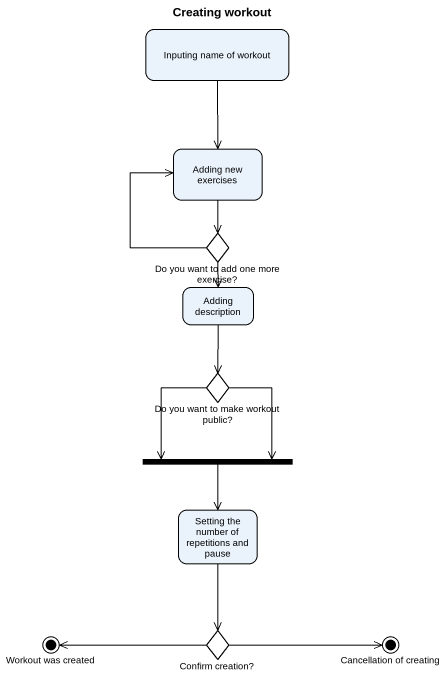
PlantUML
@startuml
title Creating workout
hide empty description
state "Inputing name of workout" as Inputing_name_of_workout
state "Adding new exercises" as Adding_new_exercises
state "Do you want to add one more exercise?" as Do_you_want_to_add_one_more <<choice>>
state "Adding description" as Adding_description
state "Do you want to make workout public?" as Do_you_want_to_make_workout <<choice>>
state fork1 <<join>>
state "Setting the number of repetitions and pause" as Setting_the_number_of
state "Workout was created" as Workout_was_created <<end>>
state "Confirm creation?" as Confirm_creation <<choice>>
state "Cancellation of creating" as Cancellation_of_creating <<end>>
Inputing_name_of_workout --> Adding_new_exercises
Adding_new_exercises --> Do_you_want_to_add_one_more
Do_you_want_to_add_one_more -up-> Adding_new_exercises
Do_you_want_to_add_one_more --> Adding_description
Adding_description --> Do_you_want_to_make_workout
Do_you_want_to_make_workout --> fork1
Do_you_want_to_make_workout --> fork1
fork1 --> Setting_the_number_of
Setting_the_number_of --> Confirm_creation
Confirm_creation -left-> Workout_was_created
Confirm_creation -right-> Cancellation_of_creating
@enduml
